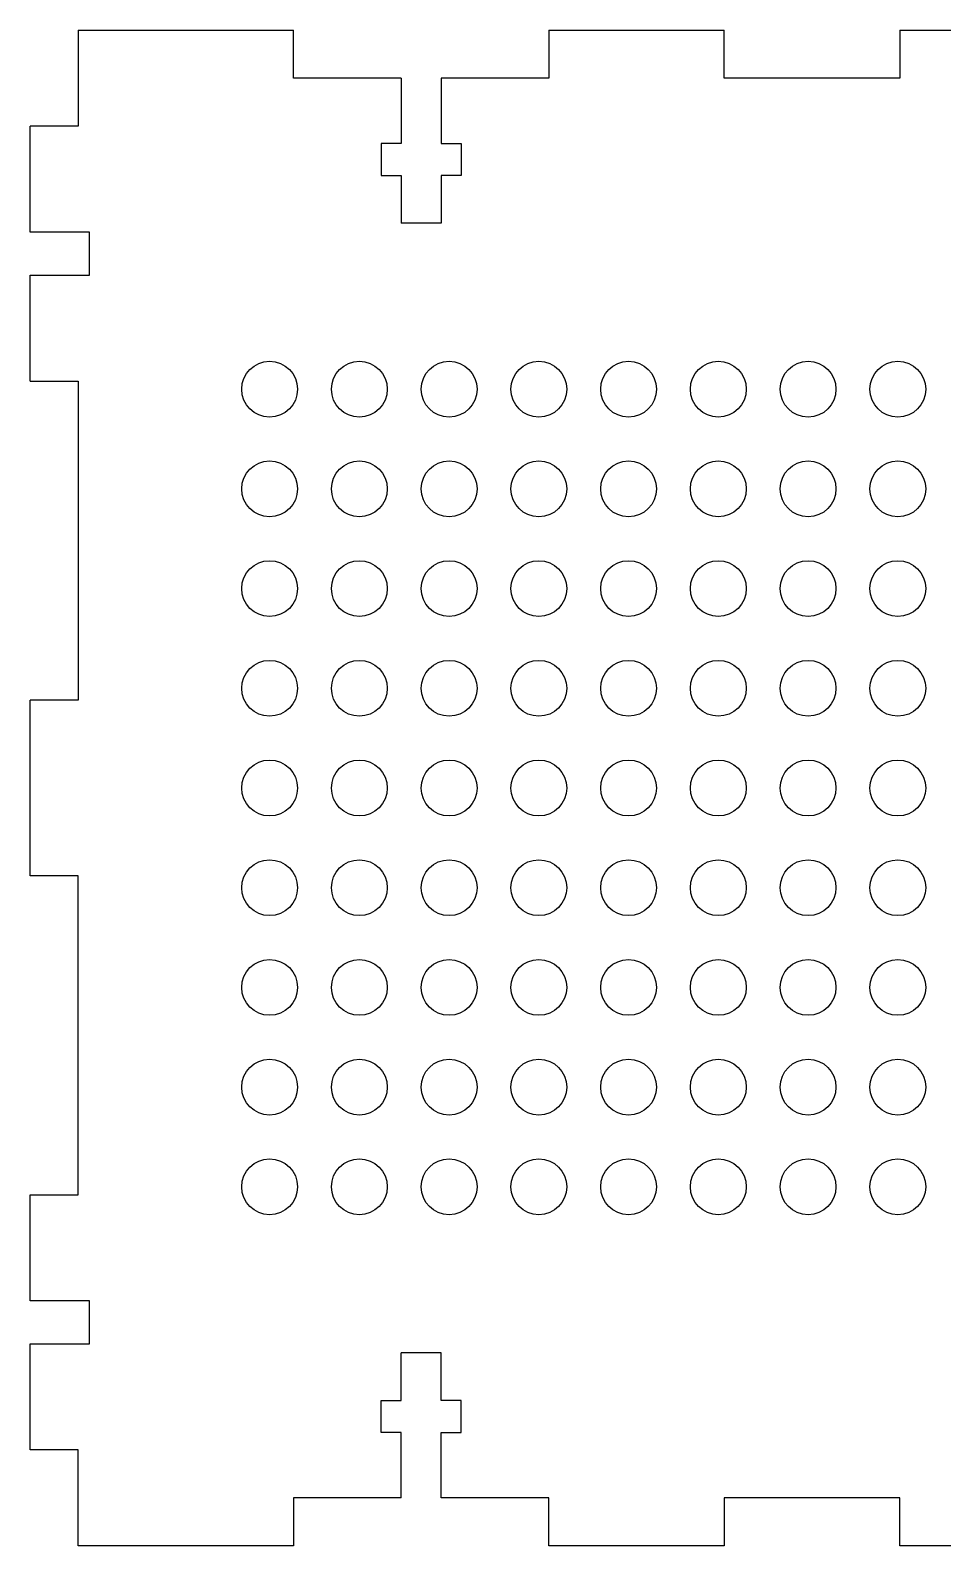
# Model space of a CAD drawing. Extents: x 10 to 830, y 11 to 572.
# Drawn here: x 10 to 67.2, y 476.5 to 571.5 of the extents above; entities that cross this region are included whole.
import ezdxf

# ---------------------------------------------------------------- set-up
doc = ezdxf.new("R2010")
doc.units = 0
doc.layers.add('LAYER_1', color=7, linetype='CONTINUOUS')

# ---------------------------------------------------------------- blocks, each defined once
blk = doc.blocks.new('BLOCK_4')
at = {"layer": 'LAYER_1', "color": 7}
for points in [[(13, 571.5), (26.5, 571.5)], [(13, 571.5), (13, 565.5)], [(26.5, 568.5), (26.5, 571.5)], [(42.5, 571.5), (42.5, 568.5)], [(42.5, 571.5), (53.5, 571.5)], [(53.5, 568.5), (53.5, 571.5)], [(64.5, 571.5), (64.5, 568.5)], [(64.5, 571.5), (75.5, 571.5)], [(33.25, 568.5), (26.5, 568.5)], [(33.25, 568.5), (33.25, 564.4)], [(35.75, 568.5), (35.75, 564.4)], [(42.5, 568.5), (35.75, 568.5)], [(64.5, 568.5), (53.5, 568.5)], [(10, 558.85), (10, 565.5)], [(13, 565.5), (10, 565.5)], [(33.25, 564.4), (32, 564.4)], [(32, 564.4), (32, 562.4)], [(35.75, 564.4), (37, 564.4)], [(37, 564.4), (37, 562.4)], [(32, 562.4), (33.25, 562.4)], [(33.25, 562.4), (33.25, 559.4)], [(35.75, 562.4), (35.75, 559.4)], [(37, 562.4), (35.75, 562.4)], [(13.7, 558.85), (10, 558.85)], [(13.7, 556.15), (13.7, 558.85)], [(35.75, 559.4), (33.25, 559.4)], [(10, 549.5), (10, 556.15)], [(10, 556.15), (13.7, 556.15)], [(10, 549.5), (13, 549.5)], [(13, 549.5), (13, 529.5)], [(10, 518.5), (10, 529.5)], [(13, 529.5), (10, 529.5)], [(13, 518.5), (10, 518.5)], [(13, 498.5), (13, 518.5)], [(10, 491.85), (10, 498.5)], [(10, 498.5), (13, 498.5)], [(13.7, 491.85), (10, 491.85)], [(13.7, 489.15), (13.7, 491.85)], [(10, 489.15), (13.7, 489.15)], [(10, 482.5), (10, 489.15)], [(33.25, 485.6), (33.25, 488.6)], [(35.75, 488.6), (33.25, 488.6)], [(35.75, 485.6), (35.75, 488.6)], [(32, 483.6), (32, 485.6)], [(32, 485.6), (33.25, 485.6)], [(37, 485.6), (35.75, 485.6)], [(37, 483.6), (37, 485.6)], [(33.25, 483.6), (32, 483.6)], [(33.25, 479.5), (33.25, 483.6)], [(35.75, 483.6), (37, 483.6)], [(35.75, 479.5), (35.75, 483.6)], [(13, 482.5), (10, 482.5)], [(13, 476.5), (13, 482.5)], [(26.5, 479.5), (26.5, 476.5)], [(33.25, 479.5), (26.5, 479.5)], [(42.5, 479.5), (35.75, 479.5)], [(42.5, 476.5), (42.5, 479.5)], [(53.5, 479.5), (53.5, 476.5)], [(64.5, 479.5), (53.5, 479.5)], [(64.5, 476.5), (64.5, 479.5)], [(26.5, 476.5), (13, 476.5)], [(53.5, 476.5), (42.5, 476.5)], [(75.5, 476.5), (64.5, 476.5)]]:
    blk.add_lwpolyline(points, dxfattribs=at)
for points in [[(25, 550.75), (24.034, 550.75), (23.25, 549.967), (23.25, 549), (23.25, 548.034), (24.034, 547.25), (25, 547.25), (25.967, 547.25), (26.75, 548.034), (26.75, 549), (26.75, 549.967), (25.967, 550.75), (25, 550.75)], [(30.625, 550.75), (29.659, 550.75), (28.875, 549.967), (28.875, 549), (28.875, 548.034), (29.659, 547.25), (30.625, 547.25), (31.592, 547.25), (32.375, 548.034), (32.375, 549), (32.375, 549.967), (31.592, 550.75), (30.625, 550.75)], [(36.25, 550.75), (35.284, 550.75), (34.5, 549.967), (34.5, 549), (34.5, 548.034), (35.284, 547.25), (36.25, 547.25), (37.217, 547.25), (38, 548.034), (38, 549), (38, 549.967), (37.217, 550.75), (36.25, 550.75)], [(41.875, 550.75), (40.909, 550.75), (40.125, 549.967), (40.125, 549), (40.125, 548.034), (40.909, 547.25), (41.875, 547.25), (42.841, 547.25), (43.625, 548.034), (43.625, 549), (43.625, 549.967), (42.841, 550.75), (41.875, 550.75)], [(47.5, 550.75), (46.534, 550.75), (45.75, 549.967), (45.75, 549), (45.75, 548.034), (46.534, 547.25), (47.5, 547.25), (48.466, 547.25), (49.25, 548.034), (49.25, 549), (49.25, 549.967), (48.466, 550.75), (47.5, 550.75)], [(53.125, 550.75), (52.159, 550.75), (51.375, 549.967), (51.375, 549), (51.375, 548.034), (52.159, 547.25), (53.125, 547.25), (54.091, 547.25), (54.875, 548.034), (54.875, 549), (54.875, 549.967), (54.091, 550.75), (53.125, 550.75)], [(58.75, 550.75), (57.784, 550.75), (57, 549.967), (57, 549), (57, 548.034), (57.784, 547.25), (58.75, 547.25), (59.717, 547.25), (60.5, 548.034), (60.5, 549), (60.5, 549.967), (59.717, 550.75), (58.75, 550.75)], [(64.375, 550.75), (63.409, 550.75), (62.625, 549.967), (62.625, 549), (62.625, 548.034), (63.409, 547.25), (64.375, 547.25), (65.342, 547.25), (66.125, 548.034), (66.125, 549), (66.125, 549.967), (65.342, 550.75), (64.375, 550.75)], [(25, 544.5), (24.034, 544.5), (23.25, 543.717), (23.25, 542.75), (23.25, 541.784), (24.034, 541), (25, 541), (25.967, 541), (26.75, 541.784), (26.75, 542.75), (26.75, 543.717), (25.967, 544.5), (25, 544.5)], [(30.625, 544.5), (29.659, 544.5), (28.875, 543.717), (28.875, 542.75), (28.875, 541.784), (29.659, 541), (30.625, 541), (31.592, 541), (32.375, 541.784), (32.375, 542.75), (32.375, 543.717), (31.592, 544.5), (30.625, 544.5)], [(36.25, 544.5), (35.284, 544.5), (34.5, 543.717), (34.5, 542.75), (34.5, 541.784), (35.284, 541), (36.25, 541), (37.217, 541), (38, 541.784), (38, 542.75), (38, 543.717), (37.217, 544.5), (36.25, 544.5)], [(41.875, 544.5), (40.909, 544.5), (40.125, 543.717), (40.125, 542.75), (40.125, 541.784), (40.909, 541), (41.875, 541), (42.841, 541), (43.625, 541.784), (43.625, 542.75), (43.625, 543.717), (42.841, 544.5), (41.875, 544.5)], [(47.5, 544.5), (46.534, 544.5), (45.75, 543.717), (45.75, 542.75), (45.75, 541.784), (46.534, 541), (47.5, 541), (48.466, 541), (49.25, 541.784), (49.25, 542.75), (49.25, 543.717), (48.466, 544.5), (47.5, 544.5)], [(53.125, 544.5), (52.159, 544.5), (51.375, 543.717), (51.375, 542.75), (51.375, 541.784), (52.159, 541), (53.125, 541), (54.091, 541), (54.875, 541.784), (54.875, 542.75), (54.875, 543.717), (54.091, 544.5), (53.125, 544.5)], [(58.75, 544.5), (57.784, 544.5), (57, 543.717), (57, 542.75), (57, 541.784), (57.784, 541), (58.75, 541), (59.717, 541), (60.5, 541.784), (60.5, 542.75), (60.5, 543.717), (59.717, 544.5), (58.75, 544.5)], [(64.375, 544.5), (63.409, 544.5), (62.625, 543.717), (62.625, 542.75), (62.625, 541.784), (63.409, 541), (64.375, 541), (65.342, 541), (66.125, 541.784), (66.125, 542.75), (66.125, 543.717), (65.342, 544.5), (64.375, 544.5)], [(25, 538.25), (24.034, 538.25), (23.25, 537.467), (23.25, 536.5), (23.25, 535.534), (24.034, 534.75), (25, 534.75), (25.967, 534.75), (26.75, 535.534), (26.75, 536.5), (26.75, 537.467), (25.967, 538.25), (25, 538.25)], [(30.625, 538.25), (29.659, 538.25), (28.875, 537.467), (28.875, 536.5), (28.875, 535.534), (29.659, 534.75), (30.625, 534.75), (31.592, 534.75), (32.375, 535.534), (32.375, 536.5), (32.375, 537.467), (31.592, 538.25), (30.625, 538.25)], [(36.25, 538.25), (35.284, 538.25), (34.5, 537.467), (34.5, 536.5), (34.5, 535.534), (35.284, 534.75), (36.25, 534.75), (37.217, 534.75), (38, 535.534), (38, 536.5), (38, 537.467), (37.217, 538.25), (36.25, 538.25)], [(41.875, 538.25), (40.909, 538.25), (40.125, 537.467), (40.125, 536.5), (40.125, 535.534), (40.909, 534.75), (41.875, 534.75), (42.841, 534.75), (43.625, 535.534), (43.625, 536.5), (43.625, 537.467), (42.841, 538.25), (41.875, 538.25)], [(47.5, 538.25), (46.534, 538.25), (45.75, 537.467), (45.75, 536.5), (45.75, 535.534), (46.534, 534.75), (47.5, 534.75), (48.466, 534.75), (49.25, 535.534), (49.25, 536.5), (49.25, 537.467), (48.466, 538.25), (47.5, 538.25)], [(53.125, 538.25), (52.159, 538.25), (51.375, 537.467), (51.375, 536.5), (51.375, 535.534), (52.159, 534.75), (53.125, 534.75), (54.091, 534.75), (54.875, 535.534), (54.875, 536.5), (54.875, 537.467), (54.091, 538.25), (53.125, 538.25)], [(58.75, 538.25), (57.784, 538.25), (57, 537.467), (57, 536.5), (57, 535.534), (57.784, 534.75), (58.75, 534.75), (59.717, 534.75), (60.5, 535.534), (60.5, 536.5), (60.5, 537.467), (59.717, 538.25), (58.75, 538.25)], [(64.375, 538.25), (63.409, 538.25), (62.625, 537.467), (62.625, 536.5), (62.625, 535.534), (63.409, 534.75), (64.375, 534.75), (65.342, 534.75), (66.125, 535.534), (66.125, 536.5), (66.125, 537.467), (65.342, 538.25), (64.375, 538.25)], [(25, 532), (24.034, 532), (23.25, 531.217), (23.25, 530.25), (23.25, 529.284), (24.034, 528.5), (25, 528.5), (25.967, 528.5), (26.75, 529.284), (26.75, 530.25), (26.75, 531.217), (25.967, 532), (25, 532)], [(30.625, 532), (29.659, 532), (28.875, 531.217), (28.875, 530.25), (28.875, 529.284), (29.659, 528.5), (30.625, 528.5), (31.592, 528.5), (32.375, 529.284), (32.375, 530.25), (32.375, 531.217), (31.592, 532), (30.625, 532)], [(36.25, 532), (35.284, 532), (34.5, 531.217), (34.5, 530.25), (34.5, 529.284), (35.284, 528.5), (36.25, 528.5), (37.217, 528.5), (38, 529.284), (38, 530.25), (38, 531.217), (37.217, 532), (36.25, 532)], [(41.875, 532), (40.909, 532), (40.125, 531.217), (40.125, 530.25), (40.125, 529.284), (40.909, 528.5), (41.875, 528.5), (42.841, 528.5), (43.625, 529.284), (43.625, 530.25), (43.625, 531.217), (42.841, 532), (41.875, 532)], [(47.5, 532), (46.534, 532), (45.75, 531.217), (45.75, 530.25), (45.75, 529.284), (46.534, 528.5), (47.5, 528.5), (48.466, 528.5), (49.25, 529.284), (49.25, 530.25), (49.25, 531.217), (48.466, 532), (47.5, 532)], [(53.125, 532), (52.159, 532), (51.375, 531.217), (51.375, 530.25), (51.375, 529.284), (52.159, 528.5), (53.125, 528.5), (54.091, 528.5), (54.875, 529.284), (54.875, 530.25), (54.875, 531.217), (54.091, 532), (53.125, 532)], [(58.75, 532), (57.784, 532), (57, 531.217), (57, 530.25), (57, 529.284), (57.784, 528.5), (58.75, 528.5), (59.717, 528.5), (60.5, 529.284), (60.5, 530.25), (60.5, 531.217), (59.717, 532), (58.75, 532)], [(64.375, 532), (63.409, 532), (62.625, 531.217), (62.625, 530.25), (62.625, 529.284), (63.409, 528.5), (64.375, 528.5), (65.342, 528.5), (66.125, 529.284), (66.125, 530.25), (66.125, 531.217), (65.342, 532), (64.375, 532)], [(25, 525.75), (24.034, 525.75), (23.25, 524.967), (23.25, 524), (23.25, 523.034), (24.034, 522.25), (25, 522.25), (25.967, 522.25), (26.75, 523.034), (26.75, 524), (26.75, 524.967), (25.967, 525.75), (25, 525.75)], [(30.625, 525.75), (29.659, 525.75), (28.875, 524.967), (28.875, 524), (28.875, 523.034), (29.659, 522.25), (30.625, 522.25), (31.592, 522.25), (32.375, 523.034), (32.375, 524), (32.375, 524.967), (31.592, 525.75), (30.625, 525.75)], [(36.25, 525.75), (35.284, 525.75), (34.5, 524.967), (34.5, 524), (34.5, 523.034), (35.284, 522.25), (36.25, 522.25), (37.217, 522.25), (38, 523.034), (38, 524), (38, 524.967), (37.217, 525.75), (36.25, 525.75)], [(41.875, 525.75), (40.909, 525.75), (40.125, 524.967), (40.125, 524), (40.125, 523.034), (40.909, 522.25), (41.875, 522.25), (42.841, 522.25), (43.625, 523.034), (43.625, 524), (43.625, 524.967), (42.841, 525.75), (41.875, 525.75)], [(47.5, 525.75), (46.534, 525.75), (45.75, 524.967), (45.75, 524), (45.75, 523.034), (46.534, 522.25), (47.5, 522.25), (48.466, 522.25), (49.25, 523.034), (49.25, 524), (49.25, 524.967), (48.466, 525.75), (47.5, 525.75)], [(53.125, 525.75), (52.159, 525.75), (51.375, 524.967), (51.375, 524), (51.375, 523.034), (52.159, 522.25), (53.125, 522.25), (54.091, 522.25), (54.875, 523.034), (54.875, 524), (54.875, 524.967), (54.091, 525.75), (53.125, 525.75)], [(58.75, 525.75), (57.784, 525.75), (57, 524.967), (57, 524), (57, 523.034), (57.784, 522.25), (58.75, 522.25), (59.717, 522.25), (60.5, 523.034), (60.5, 524), (60.5, 524.967), (59.717, 525.75), (58.75, 525.75)], [(64.375, 525.75), (63.409, 525.75), (62.625, 524.967), (62.625, 524), (62.625, 523.034), (63.409, 522.25), (64.375, 522.25), (65.342, 522.25), (66.125, 523.034), (66.125, 524), (66.125, 524.967), (65.342, 525.75), (64.375, 525.75)], [(25, 519.5), (24.034, 519.5), (23.25, 518.717), (23.25, 517.75), (23.25, 516.784), (24.034, 516), (25, 516), (25.967, 516), (26.75, 516.784), (26.75, 517.75), (26.75, 518.717), (25.967, 519.5), (25, 519.5)], [(30.625, 519.5), (29.659, 519.5), (28.875, 518.717), (28.875, 517.75), (28.875, 516.784), (29.659, 516), (30.625, 516), (31.592, 516), (32.375, 516.784), (32.375, 517.75), (32.375, 518.717), (31.592, 519.5), (30.625, 519.5)], [(36.25, 519.5), (35.284, 519.5), (34.5, 518.717), (34.5, 517.75), (34.5, 516.784), (35.284, 516), (36.25, 516), (37.217, 516), (38, 516.784), (38, 517.75), (38, 518.717), (37.217, 519.5), (36.25, 519.5)], [(41.875, 519.5), (40.909, 519.5), (40.125, 518.717), (40.125, 517.75), (40.125, 516.784), (40.909, 516), (41.875, 516), (42.841, 516), (43.625, 516.784), (43.625, 517.75), (43.625, 518.717), (42.841, 519.5), (41.875, 519.5)], [(47.5, 519.5), (46.534, 519.5), (45.75, 518.717), (45.75, 517.75), (45.75, 516.784), (46.534, 516), (47.5, 516), (48.466, 516), (49.25, 516.784), (49.25, 517.75), (49.25, 518.717), (48.466, 519.5), (47.5, 519.5)], [(53.125, 519.5), (52.159, 519.5), (51.375, 518.717), (51.375, 517.75), (51.375, 516.784), (52.159, 516), (53.125, 516), (54.091, 516), (54.875, 516.784), (54.875, 517.75), (54.875, 518.717), (54.091, 519.5), (53.125, 519.5)], [(58.75, 519.5), (57.784, 519.5), (57, 518.717), (57, 517.75), (57, 516.784), (57.784, 516), (58.75, 516), (59.717, 516), (60.5, 516.784), (60.5, 517.75), (60.5, 518.717), (59.717, 519.5), (58.75, 519.5)], [(64.375, 519.5), (63.409, 519.5), (62.625, 518.717), (62.625, 517.75), (62.625, 516.784), (63.409, 516), (64.375, 516), (65.342, 516), (66.125, 516.784), (66.125, 517.75), (66.125, 518.717), (65.342, 519.5), (64.375, 519.5)], [(25, 513.25), (24.034, 513.25), (23.25, 512.467), (23.25, 511.5), (23.25, 510.534), (24.034, 509.75), (25, 509.75), (25.967, 509.75), (26.75, 510.534), (26.75, 511.5), (26.75, 512.467), (25.967, 513.25), (25, 513.25)], [(30.625, 513.25), (29.659, 513.25), (28.875, 512.467), (28.875, 511.5), (28.875, 510.534), (29.659, 509.75), (30.625, 509.75), (31.592, 509.75), (32.375, 510.534), (32.375, 511.5), (32.375, 512.467), (31.592, 513.25), (30.625, 513.25)], [(36.25, 513.25), (35.284, 513.25), (34.5, 512.467), (34.5, 511.5), (34.5, 510.534), (35.284, 509.75), (36.25, 509.75), (37.217, 509.75), (38, 510.534), (38, 511.5), (38, 512.467), (37.217, 513.25), (36.25, 513.25)], [(41.875, 513.25), (40.909, 513.25), (40.125, 512.467), (40.125, 511.5), (40.125, 510.534), (40.909, 509.75), (41.875, 509.75), (42.841, 509.75), (43.625, 510.534), (43.625, 511.5), (43.625, 512.467), (42.841, 513.25), (41.875, 513.25)], [(47.5, 513.25), (46.534, 513.25), (45.75, 512.467), (45.75, 511.5), (45.75, 510.534), (46.534, 509.75), (47.5, 509.75), (48.466, 509.75), (49.25, 510.534), (49.25, 511.5), (49.25, 512.467), (48.466, 513.25), (47.5, 513.25)], [(53.125, 513.25), (52.159, 513.25), (51.375, 512.467), (51.375, 511.5), (51.375, 510.534), (52.159, 509.75), (53.125, 509.75), (54.091, 509.75), (54.875, 510.534), (54.875, 511.5), (54.875, 512.467), (54.091, 513.25), (53.125, 513.25)], [(58.75, 513.25), (57.784, 513.25), (57, 512.467), (57, 511.5), (57, 510.534), (57.784, 509.75), (58.75, 509.75), (59.717, 509.75), (60.5, 510.534), (60.5, 511.5), (60.5, 512.467), (59.717, 513.25), (58.75, 513.25)], [(64.375, 513.25), (63.409, 513.25), (62.625, 512.467), (62.625, 511.5), (62.625, 510.534), (63.409, 509.75), (64.375, 509.75), (65.342, 509.75), (66.125, 510.534), (66.125, 511.5), (66.125, 512.467), (65.342, 513.25), (64.375, 513.25)], [(25, 507), (24.034, 507), (23.25, 506.217), (23.25, 505.25), (23.25, 504.284), (24.034, 503.5), (25, 503.5), (25.967, 503.5), (26.75, 504.284), (26.75, 505.25), (26.75, 506.217), (25.967, 507), (25, 507)], [(30.625, 507), (29.659, 507), (28.875, 506.217), (28.875, 505.25), (28.875, 504.284), (29.659, 503.5), (30.625, 503.5), (31.592, 503.5), (32.375, 504.284), (32.375, 505.25), (32.375, 506.217), (31.592, 507), (30.625, 507)], [(36.25, 507), (35.284, 507), (34.5, 506.217), (34.5, 505.25), (34.5, 504.284), (35.284, 503.5), (36.25, 503.5), (37.217, 503.5), (38, 504.284), (38, 505.25), (38, 506.217), (37.217, 507), (36.25, 507)], [(41.875, 507), (40.909, 507), (40.125, 506.217), (40.125, 505.25), (40.125, 504.284), (40.909, 503.5), (41.875, 503.5), (42.841, 503.5), (43.625, 504.284), (43.625, 505.25), (43.625, 506.217), (42.841, 507), (41.875, 507)], [(47.5, 507), (46.534, 507), (45.75, 506.217), (45.75, 505.25), (45.75, 504.284), (46.534, 503.5), (47.5, 503.5), (48.466, 503.5), (49.25, 504.284), (49.25, 505.25), (49.25, 506.217), (48.466, 507), (47.5, 507)], [(53.125, 507), (52.159, 507), (51.375, 506.217), (51.375, 505.25), (51.375, 504.284), (52.159, 503.5), (53.125, 503.5), (54.091, 503.5), (54.875, 504.284), (54.875, 505.25), (54.875, 506.217), (54.091, 507), (53.125, 507)], [(58.75, 507), (57.784, 507), (57, 506.217), (57, 505.25), (57, 504.284), (57.784, 503.5), (58.75, 503.5), (59.717, 503.5), (60.5, 504.284), (60.5, 505.25), (60.5, 506.217), (59.717, 507), (58.75, 507)], [(64.375, 507), (63.409, 507), (62.625, 506.217), (62.625, 505.25), (62.625, 504.284), (63.409, 503.5), (64.375, 503.5), (65.342, 503.5), (66.125, 504.284), (66.125, 505.25), (66.125, 506.217), (65.342, 507), (64.375, 507)], [(25, 500.75), (24.034, 500.75), (23.25, 499.967), (23.25, 499), (23.25, 498.034), (24.034, 497.25), (25, 497.25), (25.967, 497.25), (26.75, 498.034), (26.75, 499), (26.75, 499.967), (25.967, 500.75), (25, 500.75)], [(30.625, 500.75), (29.659, 500.75), (28.875, 499.967), (28.875, 499), (28.875, 498.034), (29.659, 497.25), (30.625, 497.25), (31.592, 497.25), (32.375, 498.034), (32.375, 499), (32.375, 499.967), (31.592, 500.75), (30.625, 500.75)], [(36.25, 500.75), (35.284, 500.75), (34.5, 499.967), (34.5, 499), (34.5, 498.034), (35.284, 497.25), (36.25, 497.25), (37.217, 497.25), (38, 498.034), (38, 499), (38, 499.967), (37.217, 500.75), (36.25, 500.75)], [(41.875, 500.75), (40.909, 500.75), (40.125, 499.967), (40.125, 499), (40.125, 498.034), (40.909, 497.25), (41.875, 497.25), (42.841, 497.25), (43.625, 498.034), (43.625, 499), (43.625, 499.967), (42.841, 500.75), (41.875, 500.75)], [(47.5, 500.75), (46.534, 500.75), (45.75, 499.967), (45.75, 499), (45.75, 498.034), (46.534, 497.25), (47.5, 497.25), (48.466, 497.25), (49.25, 498.034), (49.25, 499), (49.25, 499.967), (48.466, 500.75), (47.5, 500.75)], [(53.125, 500.75), (52.159, 500.75), (51.375, 499.967), (51.375, 499), (51.375, 498.034), (52.159, 497.25), (53.125, 497.25), (54.091, 497.25), (54.875, 498.034), (54.875, 499), (54.875, 499.967), (54.091, 500.75), (53.125, 500.75)], [(58.75, 500.75), (57.784, 500.75), (57, 499.967), (57, 499), (57, 498.034), (57.784, 497.25), (58.75, 497.25), (59.717, 497.25), (60.5, 498.034), (60.5, 499), (60.5, 499.967), (59.717, 500.75), (58.75, 500.75)], [(64.375, 500.75), (63.409, 500.75), (62.625, 499.967), (62.625, 499), (62.625, 498.034), (63.409, 497.25), (64.375, 497.25), (65.342, 497.25), (66.125, 498.034), (66.125, 499), (66.125, 499.967), (65.342, 500.75), (64.375, 500.75)]]:
    blk.add_open_spline(points, degree=3, knots=[0, 0, 0, 0, 1, 1, 1, 2, 2, 2, 3, 3, 3, 4, 4, 4, 4], dxfattribs=at)
blk = doc.blocks.new('BLOCK_3')
at = {"layer": 'LAYER_1'}
blk.add_blockref('BLOCK_4', (0, 0), dxfattribs=at)

msp = doc.modelspace()

# ---------------------------------------------------------------- block references
at = {"layer": 'LAYER_1'}
msp.add_blockref('BLOCK_3', (0, 0), dxfattribs=at)

doc.saveas('drawing.dxf')
